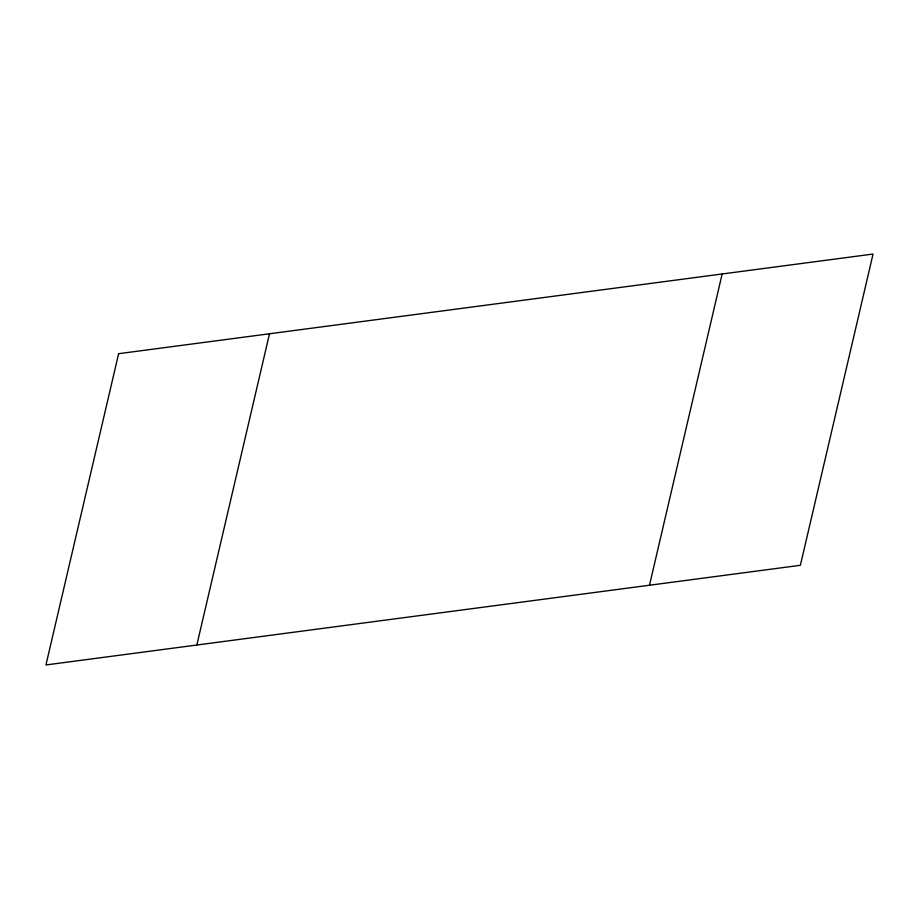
<?xml version="1.0" encoding="UTF-8"?>
<svg xmlns="http://www.w3.org/2000/svg" width="919" height="919" viewBox="0 0 919 919"><rect width="100%" height="100%" fill="white"/><g stroke="black" fill="none" stroke-linecap="round" stroke-linejoin="round"><path stroke-width="1.38" d="M196.838 645.023L269.508 333.769M649.492 585.231L722.162 273.977M118.62 353.7L45.95 664.954L800.38 565.3L873.05 254.046L118.62 353.7"/></g></svg>
